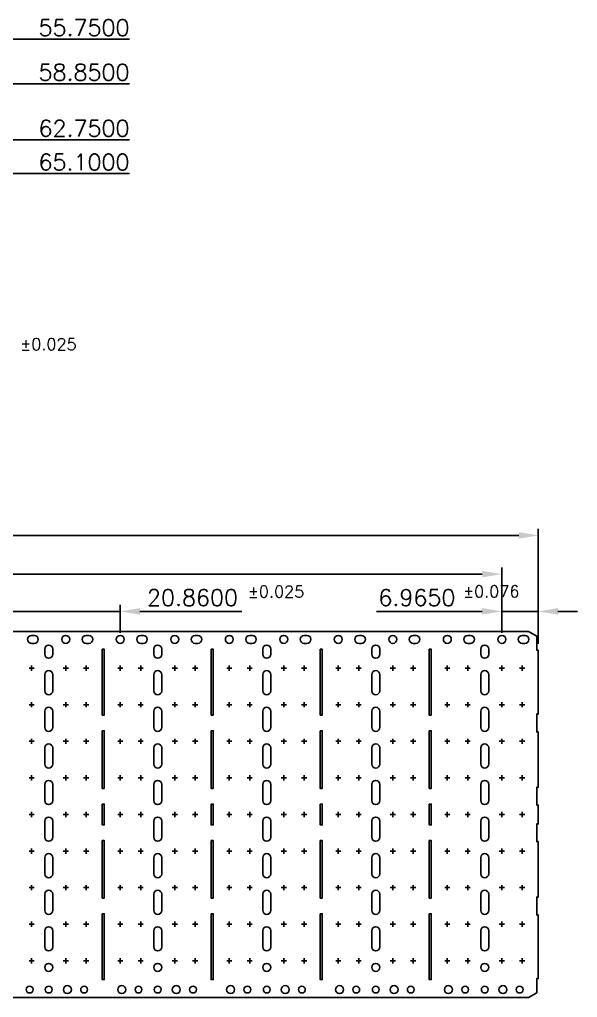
# Model space of a CAD drawing. Extents: x -357 to 49, y -247 to 73.
# Drawn here: x -226.2 to -140.8, y -234.9 to -85.2 of the extents above; entities that cross this region are included whole.
import ezdxf
from ezdxf.enums import TextEntityAlignment as Align
from ezdxf.lldxf.tags import DXFTag

# ---------------------------------------------------------------- set-up
doc = ezdxf.new("R2010")
doc.units = 0
doc.header["$LTSCALE"] = 20
doc.header["$MEASUREMENT"] = 0
doc.layers.add('CEN', color=1, linetype='CENTER')
doc.layers.add('DIM', color=161, linetype='Continuous')
doc.layers.add('LF', color=7, linetype='Continuous', lineweight=25)
doc.styles.add('SIMPLEX', font='SIMPLEX.shx', dxfattribs={"height": 0.05})
tags = doc.linetypes.add('CENTER', pattern=[2, 1.25, -0.25, 0.25, -0.25]).pattern_tags.tags
tags[10:11] = [DXFTag(74, 4), DXFTag(75, 0), DXFTag(340, '0'), DXFTag(46, 1.0), DXFTag(50, 0.0), DXFTag(44, 0.0), DXFTag(45, 0.0)]
tags[8:9] = [DXFTag(74, 4), DXFTag(75, 0), DXFTag(340, '0'), DXFTag(46, 1.0), DXFTag(50, 0.0), DXFTag(44, 0.0), DXFTag(45, 0.0)]
tags[6:7] = [DXFTag(74, 4), DXFTag(75, 0), DXFTag(340, '0'), DXFTag(46, 1.0), DXFTag(50, 0.0), DXFTag(44, 0.0), DXFTag(45, 0.0)]
tags[4:5] = [DXFTag(74, 4), DXFTag(75, 0), DXFTag(340, '0'), DXFTag(46, 1.0), DXFTag(50, 0.0), DXFTag(44, 0.0), DXFTag(45, 0.0)]

msp = doc.modelspace()

# ---------------------------------------------------------------- linework, layer by layer
at = {"layer": 'CEN'}
for p, q in [((-224.7, -184.49), (-223.9, -184.49)), ((-224.3, -184.89), (-224.3, -184.09)), ((-218.68, -184.49), (-219.48, -184.49)), ((-219.08, -184.89), (-219.08, -184.09)), ((-216.36, -184.49), (-215.56, -184.49)), ((-215.96, -184.89), (-215.96, -184.09)), ((-210.33, -184.49), (-211.13, -184.49)), ((-210.73, -184.89), (-210.73, -184.09)), ((-208.01, -184.49), (-207.21, -184.49)), ((-207.61, -184.89), (-207.61, -184.09)), ((-201.99, -184.49), (-202.79, -184.49)), ((-202.39, -184.89), (-202.39, -184.09)), ((-199.67, -184.49), (-198.87, -184.49)), ((-199.27, -184.89), (-199.27, -184.09)), ((-193.64, -184.49), (-194.44, -184.49)), ((-194.04, -184.89), (-194.04, -184.09)), ((-191.32, -184.49), (-190.52, -184.49)), ((-190.92, -184.89), (-190.92, -184.09)), ((-185.3, -184.49), (-186.1, -184.49)), ((-185.7, -184.89), (-185.7, -184.09)), ((-182.98, -184.49), (-182.18, -184.49)), ((-182.58, -184.89), (-182.58, -184.09)), ((-176.96, -184.49), (-177.76, -184.49)), ((-177.36, -184.89), (-177.36, -184.09)), ((-174.64, -184.49), (-173.84, -184.49)), ((-174.24, -184.89), (-174.24, -184.09)), ((-168.61, -184.49), (-169.41, -184.49)), ((-169.01, -184.89), (-169.01, -184.09)), ((-166.29, -184.49), (-165.49, -184.49)), ((-165.89, -184.89), (-165.89, -184.09)), ((-160.27, -184.49), (-161.07, -184.49)), ((-160.67, -184.89), (-160.67, -184.09)), ((-157.95, -184.49), (-157.15, -184.49)), ((-157.55, -184.89), (-157.55, -184.09)), ((-151.92, -184.49), (-152.72, -184.49)), ((-152.32, -184.89), (-152.32, -184.09)), ((-149.6, -184.49), (-148.8, -184.49)), ((-149.2, -184.89), (-149.2, -184.09)), ((-224.3, -190.49), (-224.3, -189.69)), ((-219.08, -190.49), (-219.08, -189.69)), ((-215.96, -190.49), (-215.96, -189.69)), ((-210.73, -190.49), (-210.73, -189.69)), ((-207.61, -190.49), (-207.61, -189.69)), ((-202.39, -190.49), (-202.39, -189.69)), ((-199.27, -190.49), (-199.27, -189.69)), ((-194.04, -190.49), (-194.04, -189.69)), ((-190.92, -190.49), (-190.92, -189.69)), ((-185.7, -190.49), (-185.7, -189.69)), ((-182.58, -190.49), (-182.58, -189.69)), ((-177.36, -190.49), (-177.36, -189.69)), ((-174.24, -190.49), (-174.24, -189.69)), ((-169.01, -190.49), (-169.01, -189.69)), ((-165.89, -190.49), (-165.89, -189.69)), ((-160.67, -190.49), (-160.67, -189.69)), ((-157.55, -190.49), (-157.55, -189.69)), ((-152.32, -190.49), (-152.32, -189.69)), ((-149.2, -190.49), (-149.2, -189.69)), ((-224.7, -190.09), (-223.9, -190.09)), ((-218.68, -190.09), (-219.48, -190.09)), ((-216.36, -190.09), (-215.56, -190.09)), ((-210.33, -190.09), (-211.13, -190.09)), ((-208.01, -190.09), (-207.21, -190.09)), ((-201.99, -190.09), (-202.79, -190.09)), ((-199.67, -190.09), (-198.87, -190.09)), ((-193.64, -190.09), (-194.44, -190.09)), ((-191.32, -190.09), (-190.52, -190.09)), ((-185.3, -190.09), (-186.1, -190.09)), ((-182.98, -190.09), (-182.18, -190.09)), ((-176.96, -190.09), (-177.76, -190.09)), ((-174.64, -190.09), (-173.84, -190.09)), ((-168.61, -190.09), (-169.41, -190.09)), ((-166.29, -190.09), (-165.49, -190.09)), ((-160.27, -190.09), (-161.07, -190.09)), ((-157.95, -190.09), (-157.15, -190.09)), ((-151.92, -190.09), (-152.72, -190.09)), ((-149.6, -190.09), (-148.8, -190.09)), ((-224.7, -195.69), (-223.9, -195.69)), ((-224.3, -196.09), (-224.3, -195.29)), ((-218.68, -195.69), (-219.48, -195.69)), ((-219.08, -196.09), (-219.08, -195.29)), ((-216.36, -195.69), (-215.56, -195.69)), ((-215.96, -196.09), (-215.96, -195.29)), ((-210.33, -195.69), (-211.13, -195.69)), ((-210.73, -196.09), (-210.73, -195.29)), ((-208.01, -195.69), (-207.21, -195.69)), ((-207.61, -196.09), (-207.61, -195.29)), ((-201.99, -195.69), (-202.79, -195.69)), ((-202.39, -196.09), (-202.39, -195.29)), ((-199.67, -195.69), (-198.87, -195.69)), ((-199.27, -196.09), (-199.27, -195.29)), ((-193.64, -195.69), (-194.44, -195.69)), ((-194.04, -196.09), (-194.04, -195.29)), ((-191.32, -195.69), (-190.52, -195.69)), ((-190.92, -196.09), (-190.92, -195.29)), ((-185.3, -195.69), (-186.1, -195.69)), ((-185.7, -196.09), (-185.7, -195.29)), ((-182.98, -195.69), (-182.18, -195.69)), ((-182.58, -196.09), (-182.58, -195.29)), ((-176.96, -195.69), (-177.76, -195.69)), ((-177.36, -196.09), (-177.36, -195.29)), ((-174.64, -195.69), (-173.84, -195.69)), ((-174.24, -196.09), (-174.24, -195.29)), ((-168.61, -195.69), (-169.41, -195.69)), ((-169.01, -196.09), (-169.01, -195.29)), ((-166.29, -195.69), (-165.49, -195.69)), ((-165.89, -196.09), (-165.89, -195.29)), ((-160.27, -195.69), (-161.07, -195.69)), ((-160.67, -196.09), (-160.67, -195.29)), ((-157.95, -195.69), (-157.15, -195.69)), ((-157.55, -196.09), (-157.55, -195.29)), ((-151.92, -195.69), (-152.72, -195.69)), ((-152.32, -196.09), (-152.32, -195.29)), ((-149.6, -195.69), (-148.8, -195.69)), ((-149.2, -196.09), (-149.2, -195.29)), ((-224.7, -201.29), (-223.9, -201.29)), ((-224.3, -201.69), (-224.3, -200.89)), ((-218.68, -201.29), (-219.48, -201.29)), ((-219.08, -201.69), (-219.08, -200.89)), ((-216.36, -201.29), (-215.56, -201.29)), ((-215.96, -201.69), (-215.96, -200.89)), ((-210.33, -201.29), (-211.13, -201.29)), ((-210.73, -201.69), (-210.73, -200.89)), ((-208.01, -201.29), (-207.21, -201.29)), ((-207.61, -201.69), (-207.61, -200.89)), ((-201.99, -201.29), (-202.79, -201.29)), ((-202.39, -201.69), (-202.39, -200.89)), ((-199.67, -201.29), (-198.87, -201.29)), ((-199.27, -201.69), (-199.27, -200.89)), ((-193.64, -201.29), (-194.44, -201.29)), ((-194.04, -201.69), (-194.04, -200.89)), ((-191.32, -201.29), (-190.52, -201.29)), ((-190.92, -201.69), (-190.92, -200.89)), ((-185.3, -201.29), (-186.1, -201.29)), ((-185.7, -201.69), (-185.7, -200.89)), ((-182.98, -201.29), (-182.18, -201.29)), ((-182.58, -201.69), (-182.58, -200.89)), ((-176.96, -201.29), (-177.76, -201.29)), ((-177.36, -201.69), (-177.36, -200.89)), ((-174.64, -201.29), (-173.84, -201.29)), ((-174.24, -201.69), (-174.24, -200.89)), ((-168.61, -201.29), (-169.41, -201.29)), ((-169.01, -201.69), (-169.01, -200.89)), ((-166.29, -201.29), (-165.49, -201.29)), ((-165.89, -201.69), (-165.89, -200.89)), ((-160.27, -201.29), (-161.07, -201.29)), ((-160.67, -201.69), (-160.67, -200.89)), ((-157.95, -201.29), (-157.15, -201.29)), ((-157.55, -201.69), (-157.55, -200.89)), ((-151.92, -201.29), (-152.72, -201.29)), ((-152.32, -201.69), (-152.32, -200.89)), ((-149.6, -201.29), (-148.8, -201.29)), ((-149.2, -201.69), (-149.2, -200.89)), ((-224.3, -207.29), (-224.3, -206.49)), ((-219.08, -207.29), (-219.08, -206.49)), ((-215.96, -207.29), (-215.96, -206.49)), ((-210.73, -207.29), (-210.73, -206.49)), ((-207.61, -207.29), (-207.61, -206.49)), ((-202.39, -207.29), (-202.39, -206.49)), ((-199.27, -207.29), (-199.27, -206.49)), ((-194.04, -207.29), (-194.04, -206.49)), ((-190.92, -207.29), (-190.92, -206.49)), ((-185.7, -207.29), (-185.7, -206.49)), ((-182.58, -207.29), (-182.58, -206.49)), ((-177.36, -207.29), (-177.36, -206.49)), ((-174.24, -207.29), (-174.24, -206.49)), ((-169.01, -207.29), (-169.01, -206.49)), ((-165.89, -207.29), (-165.89, -206.49)), ((-160.67, -207.29), (-160.67, -206.49)), ((-157.55, -207.29), (-157.55, -206.49)), ((-152.32, -207.29), (-152.32, -206.49)), ((-149.2, -207.29), (-149.2, -206.49)), ((-224.7, -206.89), (-223.9, -206.89)), ((-218.68, -206.89), (-219.48, -206.89)), ((-216.36, -206.89), (-215.56, -206.89)), ((-210.33, -206.89), (-211.13, -206.89)), ((-208.01, -206.89), (-207.21, -206.89)), ((-201.99, -206.89), (-202.79, -206.89)), ((-199.67, -206.89), (-198.87, -206.89)), ((-193.64, -206.89), (-194.44, -206.89)), ((-191.32, -206.89), (-190.52, -206.89)), ((-185.3, -206.89), (-186.1, -206.89)), ((-182.98, -206.89), (-182.18, -206.89)), ((-176.96, -206.89), (-177.76, -206.89)), ((-174.64, -206.89), (-173.84, -206.89)), ((-168.61, -206.89), (-169.41, -206.89)), ((-166.29, -206.89), (-165.49, -206.89)), ((-160.27, -206.89), (-161.07, -206.89)), ((-157.95, -206.89), (-157.15, -206.89)), ((-151.92, -206.89), (-152.72, -206.89)), ((-149.6, -206.89), (-148.8, -206.89)), ((-224.7, -212.49), (-223.9, -212.49)), ((-224.3, -212.89), (-224.3, -212.09)), ((-218.68, -212.49), (-219.48, -212.49)), ((-219.08, -212.89), (-219.08, -212.09)), ((-216.36, -212.49), (-215.56, -212.49)), ((-215.96, -212.89), (-215.96, -212.09)), ((-210.33, -212.49), (-211.13, -212.49)), ((-210.73, -212.89), (-210.73, -212.09)), ((-208.01, -212.49), (-207.21, -212.49)), ((-207.61, -212.89), (-207.61, -212.09)), ((-201.99, -212.49), (-202.79, -212.49)), ((-202.39, -212.89), (-202.39, -212.09)), ((-199.67, -212.49), (-198.87, -212.49)), ((-199.27, -212.89), (-199.27, -212.09)), ((-193.64, -212.49), (-194.44, -212.49)), ((-194.04, -212.89), (-194.04, -212.09)), ((-191.32, -212.49), (-190.52, -212.49)), ((-190.92, -212.89), (-190.92, -212.09)), ((-185.3, -212.49), (-186.1, -212.49)), ((-185.7, -212.89), (-185.7, -212.09)), ((-182.98, -212.49), (-182.18, -212.49)), ((-182.58, -212.89), (-182.58, -212.09)), ((-176.96, -212.49), (-177.76, -212.49)), ((-177.36, -212.89), (-177.36, -212.09)), ((-174.64, -212.49), (-173.84, -212.49)), ((-174.24, -212.89), (-174.24, -212.09)), ((-168.61, -212.49), (-169.41, -212.49)), ((-169.01, -212.89), (-169.01, -212.09)), ((-166.29, -212.49), (-165.49, -212.49)), ((-165.89, -212.89), (-165.89, -212.09)), ((-160.27, -212.49), (-161.07, -212.49)), ((-160.67, -212.89), (-160.67, -212.09)), ((-157.95, -212.49), (-157.15, -212.49)), ((-157.55, -212.89), (-157.55, -212.09)), ((-151.92, -212.49), (-152.72, -212.49)), ((-152.32, -212.89), (-152.32, -212.09)), ((-149.6, -212.49), (-148.8, -212.49)), ((-149.2, -212.89), (-149.2, -212.09)), ((-224.7, -218.09), (-223.9, -218.09)), ((-224.3, -218.49), (-224.3, -217.69)), ((-218.68, -218.09), (-219.48, -218.09)), ((-219.08, -218.49), (-219.08, -217.69)), ((-216.36, -218.09), (-215.56, -218.09)), ((-215.96, -218.49), (-215.96, -217.69)), ((-210.33, -218.09), (-211.13, -218.09)), ((-210.73, -218.49), (-210.73, -217.69)), ((-208.01, -218.09), (-207.21, -218.09)), ((-207.61, -218.49), (-207.61, -217.69)), ((-201.99, -218.09), (-202.79, -218.09)), ((-202.39, -218.49), (-202.39, -217.69)), ((-199.67, -218.09), (-198.87, -218.09)), ((-199.27, -218.49), (-199.27, -217.69)), ((-193.64, -218.09), (-194.44, -218.09)), ((-194.04, -218.49), (-194.04, -217.69)), ((-191.32, -218.09), (-190.52, -218.09)), ((-190.92, -218.49), (-190.92, -217.69)), ((-185.3, -218.09), (-186.1, -218.09)), ((-185.7, -218.49), (-185.7, -217.69)), ((-182.98, -218.09), (-182.18, -218.09)), ((-182.58, -218.49), (-182.58, -217.69)), ((-176.96, -218.09), (-177.76, -218.09)), ((-177.36, -218.49), (-177.36, -217.69)), ((-174.64, -218.09), (-173.84, -218.09)), ((-174.24, -218.49), (-174.24, -217.69)), ((-168.61, -218.09), (-169.41, -218.09)), ((-169.01, -218.49), (-169.01, -217.69)), ((-166.29, -218.09), (-165.49, -218.09)), ((-165.89, -218.49), (-165.89, -217.69)), ((-160.27, -218.09), (-161.07, -218.09)), ((-160.67, -218.49), (-160.67, -217.69)), ((-157.95, -218.09), (-157.15, -218.09)), ((-157.55, -218.49), (-157.55, -217.69)), ((-151.92, -218.09), (-152.72, -218.09)), ((-152.32, -218.49), (-152.32, -217.69)), ((-149.6, -218.09), (-148.8, -218.09)), ((-149.2, -218.49), (-149.2, -217.69)), ((-224.7, -223.69), (-223.9, -223.69)), ((-224.3, -224.09), (-224.3, -223.29)), ((-218.68, -223.69), (-219.48, -223.69)), ((-219.08, -224.09), (-219.08, -223.29)), ((-216.36, -223.69), (-215.56, -223.69)), ((-215.96, -224.09), (-215.96, -223.29)), ((-210.33, -223.69), (-211.13, -223.69)), ((-210.73, -224.09), (-210.73, -223.29)), ((-208.01, -223.69), (-207.21, -223.69)), ((-207.61, -224.09), (-207.61, -223.29)), ((-201.99, -223.69), (-202.79, -223.69)), ((-202.39, -224.09), (-202.39, -223.29)), ((-199.67, -223.69), (-198.87, -223.69)), ((-199.27, -224.09), (-199.27, -223.29)), ((-193.64, -223.69), (-194.44, -223.69)), ((-194.04, -224.09), (-194.04, -223.29)), ((-191.32, -223.69), (-190.52, -223.69)), ((-190.92, -224.09), (-190.92, -223.29)), ((-185.3, -223.69), (-186.1, -223.69)), ((-185.7, -224.09), (-185.7, -223.29)), ((-182.98, -223.69), (-182.18, -223.69)), ((-182.58, -224.09), (-182.58, -223.29)), ((-176.96, -223.69), (-177.76, -223.69)), ((-177.36, -224.09), (-177.36, -223.29)), ((-174.64, -223.69), (-173.84, -223.69)), ((-174.24, -224.09), (-174.24, -223.29)), ((-168.61, -223.69), (-169.41, -223.69)), ((-169.01, -224.09), (-169.01, -223.29)), ((-166.29, -223.69), (-165.49, -223.69)), ((-165.89, -224.09), (-165.89, -223.29)), ((-160.27, -223.69), (-161.07, -223.69)), ((-160.67, -224.09), (-160.67, -223.29)), ((-157.95, -223.69), (-157.15, -223.69)), ((-157.55, -224.09), (-157.55, -223.29)), ((-151.92, -223.69), (-152.72, -223.69)), ((-152.32, -224.09), (-152.32, -223.29)), ((-149.6, -223.69), (-148.8, -223.69)), ((-149.2, -224.09), (-149.2, -223.29)), ((-224.3, -229.69), (-224.3, -228.89)), ((-219.08, -229.69), (-219.08, -228.89)), ((-215.96, -229.69), (-215.96, -228.89)), ((-210.73, -229.69), (-210.73, -228.89)), ((-207.61, -229.69), (-207.61, -228.89)), ((-202.39, -229.69), (-202.39, -228.89)), ((-199.27, -229.69), (-199.27, -228.89)), ((-194.04, -229.69), (-194.04, -228.89)), ((-190.92, -229.69), (-190.92, -228.89)), ((-185.7, -229.69), (-185.7, -228.89)), ((-182.58, -229.69), (-182.58, -228.89)), ((-177.36, -229.69), (-177.36, -228.89)), ((-174.24, -229.69), (-174.24, -228.89)), ((-169.01, -229.69), (-169.01, -228.89)), ((-165.89, -229.69), (-165.89, -228.89)), ((-160.67, -229.69), (-160.67, -228.89)), ((-157.55, -229.69), (-157.55, -228.89)), ((-152.32, -229.69), (-152.32, -228.89)), ((-149.2, -229.69), (-149.2, -228.89)), ((-224.7, -229.29), (-223.9, -229.29)), ((-218.68, -229.29), (-219.48, -229.29)), ((-216.36, -229.29), (-215.56, -229.29)), ((-210.33, -229.29), (-211.13, -229.29)), ((-208.01, -229.29), (-207.21, -229.29)), ((-201.99, -229.29), (-202.79, -229.29)), ((-199.67, -229.29), (-198.87, -229.29)), ((-193.64, -229.29), (-194.44, -229.29)), ((-191.32, -229.29), (-190.52, -229.29)), ((-185.3, -229.29), (-186.1, -229.29)), ((-182.98, -229.29), (-182.18, -229.29)), ((-176.96, -229.29), (-177.76, -229.29)), ((-174.64, -229.29), (-173.84, -229.29)), ((-168.61, -229.29), (-169.41, -229.29)), ((-166.29, -229.29), (-165.49, -229.29)), ((-160.27, -229.29), (-161.07, -229.29)), ((-157.95, -229.29), (-157.15, -229.29)), ((-151.92, -229.29), (-152.72, -229.29)), ((-149.6, -229.29), (-148.8, -229.29))]:
    msp.add_line(p, q, dxfattribs=at)
at = {"layer": 'DIM'}
for p, q in [((-232.32, -88.24), (-209.32, -88.24)), ((-232.32, -95.06), (-209.32, -95.06)), ((-232.32, -103.64), (-209.32, -103.64)), ((-232.32, -108.81), (-209.32, -108.81)), ((-343.69, -164.18), (-149.75, -164.18)), ((-146.75, -180.77), (-146.75, -163.18)), ((-341.24, -170.11), (-155.32, -170.11)), ((-152.32, -179.09), (-152.32, -169.11)), ((-210.73, -179.09), (-210.73, -174.81)), ((-152.32, -179.09), (-152.32, -174.81)), ((-146.75, -180.77), (-146.75, -174.81)), ((-227.42, -175.81), (-210.73, -175.81)), ((-207.73, -175.81), (-192.11, -175.81)), ((-155.32, -175.81), (-171.53, -175.81)), ((-152.32, -175.81), (-146.75, -175.81)), ((-143.75, -175.81), (-140.75, -175.81))]:
    msp.add_line(p, q, dxfattribs=at)
for points in [[(-146.75, -164.18), (-149.75, -164.68), (-149.75, -163.68)], [(-152.32, -170.11), (-155.32, -170.61), (-155.32, -169.61)], [(-210.73, -175.81), (-207.73, -176.31), (-207.73, -175.31)], [(-152.32, -175.81), (-155.32, -175.31), (-155.32, -176.31)], [(-146.75, -175.81), (-143.75, -175.31), (-143.75, -176.31)]]:
    msp.add_solid(points, dxfattribs=at)
at = {"layer": 'LF'}
msp.add_lwpolyline([(-345.22, -178.89), (-148.22, -178.89), (-146.99, -179.6), (-146.99, -181.77), (-146.75, -181.77), (-146.75, -191.53), (-146.99, -191.53), (-146.99, -194.25), (-146.75, -194.25), (-146.75, -202.73), (-146.99, -202.73), (-146.99, -205.45), (-146.75, -205.45), (-146.75, -208.33), (-146.99, -208.33), (-146.99, -211.05), (-146.75, -211.05), (-146.75, -219.53), (-146.99, -219.53), (-146.99, -222.25), (-146.75, -222.25), (-146.75, -232.01), (-146.99, -232.01), (-146.99, -234.18), (-148.22, -234.89), (-345.22, -234.89)], dxfattribs=at)
for points in [[(-224.3, -179.48), (-223.89, -179.48, -1), (-223.89, -180.7), (-224.3, -180.7, -1)], [(-215.96, -179.48), (-215.55, -179.48, -1), (-215.55, -180.7), (-215.96, -180.7, -1)], [(-207.61, -179.48), (-207.21, -179.48, -1), (-207.21, -180.7), (-207.61, -180.7, -1)], [(-199.27, -179.48), (-198.86, -179.48, -1), (-198.86, -180.7), (-199.27, -180.7, -1)], [(-190.92, -179.48), (-190.52, -179.48, -1), (-190.52, -180.7), (-190.92, -180.7, -1)], [(-182.58, -179.48), (-182.17, -179.48, -1), (-182.17, -180.7), (-182.58, -180.7, -1)], [(-174.24, -179.48), (-173.83, -179.48, -1), (-173.83, -180.7), (-174.24, -180.7, -1)], [(-165.89, -179.48), (-165.49, -179.48, -1), (-165.49, -180.7), (-165.89, -180.7, -1)], [(-157.55, -179.48), (-157.14, -179.48, -1), (-157.14, -180.7), (-157.55, -180.7, -1)], [(-149.2, -179.48), (-148.8, -179.48, -1), (-148.8, -180.7), (-149.2, -180.7, -1)], [(-221.08, -181.57, 1), (-222.3, -181.57), (-222.3, -182.37, 1), (-221.08, -182.37)], [(-204.39, -181.57, 1), (-205.61, -181.57), (-205.61, -182.37, 1), (-204.39, -182.37)], [(-187.7, -181.57, 1), (-188.92, -181.57), (-188.92, -182.37, 1), (-187.7, -182.37)], [(-171.01, -181.57, 1), (-172.23, -181.57), (-172.23, -182.37, 1), (-171.01, -182.37)], [(-154.33, -181.57, 1), (-155.55, -181.57), (-155.55, -182.37, 1), (-154.33, -182.37)], [(-221.08, -185.49, 1), (-222.3, -185.49), (-222.3, -187.97, 1), (-221.08, -187.97)], [(-204.39, -185.49, 1), (-205.61, -185.49), (-205.61, -187.97, 1), (-204.39, -187.97)], [(-187.7, -185.49, 1), (-188.92, -185.49), (-188.92, -187.97, 1), (-187.7, -187.97)], [(-171.01, -185.49, 1), (-172.23, -185.49), (-172.23, -187.97, 1), (-171.01, -187.97)], [(-154.33, -185.49, 1), (-155.55, -185.49), (-155.55, -187.97, 1), (-154.33, -187.97)], [(-221.08, -191.09, 1), (-222.3, -191.09), (-222.3, -193.57, 1), (-221.08, -193.57)], [(-204.39, -191.09, 1), (-205.61, -191.09), (-205.61, -193.57, 1), (-204.39, -193.57)], [(-187.7, -191.09, 1), (-188.92, -191.09), (-188.92, -193.57, 1), (-187.7, -193.57)], [(-171.01, -191.09, 1), (-172.23, -191.09), (-172.23, -193.57, 1), (-171.01, -193.57)], [(-154.33, -191.09, 1), (-155.55, -191.09), (-155.55, -193.57, 1), (-154.33, -193.57)], [(-221.08, -196.69, 1), (-222.3, -196.69), (-222.3, -199.17, 1), (-221.08, -199.17)], [(-204.39, -196.69, 1), (-205.61, -196.69), (-205.61, -199.17, 1), (-204.39, -199.17)], [(-187.7, -196.69, 1), (-188.92, -196.69), (-188.92, -199.17, 1), (-187.7, -199.17)], [(-171.01, -196.69, 1), (-172.23, -196.69), (-172.23, -199.17, 1), (-171.01, -199.17)], [(-154.33, -196.69, 1), (-155.55, -196.69), (-155.55, -199.17, 1), (-154.33, -199.17)], [(-221.08, -202.29, 1), (-222.3, -202.29), (-222.3, -204.77, 1), (-221.08, -204.77)], [(-204.39, -202.29, 1), (-205.61, -202.29), (-205.61, -204.77, 1), (-204.39, -204.77)], [(-187.7, -202.29, 1), (-188.92, -202.29), (-188.92, -204.77, 1), (-187.7, -204.77)], [(-171.01, -202.29, 1), (-172.23, -202.29), (-172.23, -204.77, 1), (-171.01, -204.77)], [(-154.33, -202.29, 1), (-155.55, -202.29), (-155.55, -204.77, 1), (-154.33, -204.77)], [(-221.08, -207.89, 1), (-222.3, -207.89), (-222.3, -210.37, 1), (-221.08, -210.37)], [(-204.39, -207.89, 1), (-205.61, -207.89), (-205.61, -210.37, 1), (-204.39, -210.37)], [(-187.7, -207.89, 1), (-188.92, -207.89), (-188.92, -210.37, 1), (-187.7, -210.37)], [(-171.01, -207.89, 1), (-172.23, -207.89), (-172.23, -210.37, 1), (-171.01, -210.37)], [(-154.33, -207.89, 1), (-155.55, -207.89), (-155.55, -210.37, 1), (-154.33, -210.37)], [(-221.08, -213.49, 1), (-222.3, -213.49), (-222.3, -215.97, 1), (-221.08, -215.97)], [(-204.39, -213.49, 1), (-205.61, -213.49), (-205.61, -215.97, 1), (-204.39, -215.97)], [(-187.7, -213.49, 1), (-188.92, -213.49), (-188.92, -215.97, 1), (-187.7, -215.97)], [(-171.01, -213.49, 1), (-172.23, -213.49), (-172.23, -215.97, 1), (-171.01, -215.97)], [(-154.33, -213.49, 1), (-155.55, -213.49), (-155.55, -215.97, 1), (-154.33, -215.97)], [(-221.08, -219.09, 1), (-222.3, -219.09), (-222.3, -221.57, 1), (-221.08, -221.57)], [(-204.39, -219.09, 1), (-205.61, -219.09), (-205.61, -221.57, 1), (-204.39, -221.57)], [(-187.7, -219.09, 1), (-188.92, -219.09), (-188.92, -221.57, 1), (-187.7, -221.57)], [(-171.01, -219.09, 1), (-172.23, -219.09), (-172.23, -221.57, 1), (-171.01, -221.57)], [(-154.33, -219.09, 1), (-155.55, -219.09), (-155.55, -221.57, 1), (-154.33, -221.57)], [(-221.08, -224.69, 1), (-222.3, -224.69), (-222.3, -227.17, 1), (-221.08, -227.17)], [(-204.39, -224.69, 1), (-205.61, -224.69), (-205.61, -227.17, 1), (-204.39, -227.17)], [(-187.7, -224.69, 1), (-188.92, -224.69), (-188.92, -227.17, 1), (-187.7, -227.17)], [(-171.01, -224.69, 1), (-172.23, -224.69), (-172.23, -227.17, 1), (-171.01, -227.17)], [(-154.33, -224.69, 1), (-155.55, -224.69), (-155.55, -227.17, 1), (-154.33, -227.17)]]:
    msp.add_lwpolyline(points, format="xyb", close=True, dxfattribs=at)
for points in [[(-213.5, -191.69), (-213.5, -181.61), (-213.18, -181.61), (-213.18, -191.69)], [(-196.82, -191.69), (-196.82, -181.61), (-196.5, -181.61), (-196.5, -191.69)], [(-180.13, -191.69), (-180.13, -181.61), (-179.81, -181.61), (-179.81, -191.69)], [(-163.44, -191.69), (-163.44, -181.61), (-163.12, -181.61), (-163.12, -191.69)], [(-213.5, -194.09), (-213.18, -194.09), (-213.18, -202.89), (-213.5, -202.89)], [(-196.82, -194.09), (-196.5, -194.09), (-196.5, -202.89), (-196.82, -202.89)], [(-180.13, -194.09), (-179.81, -194.09), (-179.81, -202.89), (-180.13, -202.89)], [(-163.44, -194.09), (-163.12, -194.09), (-163.12, -202.89), (-163.44, -202.89)], [(-213.5, -205.29), (-213.18, -205.29), (-213.18, -208.49), (-213.5, -208.49)], [(-196.82, -205.29), (-196.5, -205.29), (-196.5, -208.49), (-196.82, -208.49)], [(-180.13, -205.29), (-179.81, -205.29), (-179.81, -208.49), (-180.13, -208.49)], [(-163.44, -205.29), (-163.12, -205.29), (-163.12, -208.49), (-163.44, -208.49)], [(-213.5, -210.89), (-213.18, -210.89), (-213.18, -219.69), (-213.5, -219.69)], [(-196.82, -210.89), (-196.5, -210.89), (-196.5, -219.69), (-196.82, -219.69)], [(-180.13, -210.89), (-179.81, -210.89), (-179.81, -219.69), (-180.13, -219.69)], [(-163.44, -210.89), (-163.12, -210.89), (-163.12, -219.69), (-163.44, -219.69)], [(-213.5, -222.09), (-213.5, -232.17), (-213.18, -232.17), (-213.18, -222.09)], [(-196.82, -222.09), (-196.82, -232.17), (-196.5, -232.17), (-196.5, -222.09)], [(-180.13, -222.09), (-180.13, -232.17), (-179.81, -232.17), (-179.81, -222.09)], [(-163.44, -222.09), (-163.44, -232.17), (-163.12, -232.17), (-163.12, -222.09)]]:
    msp.add_lwpolyline(points, close=True, dxfattribs=at)
for centre, radius in [((-219.08, -180.09), 0.61), ((-210.73, -180.09), 0.61), ((-202.39, -180.09), 0.61), ((-194.04, -180.09), 0.61), ((-185.7, -180.09), 0.61), ((-177.36, -180.09), 0.61), ((-169.01, -180.09), 0.61), ((-160.67, -180.09), 0.61), ((-152.32, -180.09), 0.61), ((-221.69, -230.29), 0.61), ((-205, -230.29), 0.61), ((-188.31, -230.29), 0.61), ((-171.62, -230.29), 0.61), ((-154.94, -230.29), 0.61), ((-224.61, -233.69), 0.52), ((-221.69, -233.69), 0.52), ((-218.83, -233.69), 0.61), ((-216.27, -233.69), 0.52), ((-210.5, -233.69), 0.61), ((-207.94, -233.69), 0.52), ((-205, -233.69), 0.52), ((-202.16, -233.69), 0.61), ((-199.6, -233.69), 0.52), ((-193.84, -233.69), 0.61), ((-191.28, -233.69), 0.52), ((-188.31, -233.69), 0.52), ((-185.49, -233.69), 0.61), ((-182.93, -233.69), 0.52), ((-177.17, -233.69), 0.61), ((-174.61, -233.69), 0.52), ((-171.62, -233.69), 0.52), ((-168.83, -233.69), 0.61), ((-166.27, -233.69), 0.52), ((-160.5, -233.69), 0.61), ((-157.94, -233.69), 0.52), ((-154.94, -233.69), 0.52), ((-152.16, -233.69), 0.61), ((-149.6, -233.69), 0.52)]:
    msp.add_circle(centre, radius, dxfattribs=at)

# ---------------------------------------------------------------- texts
at = {"layer": 'DIM', "style": 'SIMPLEX'}
for s, p in [('55.7500', (-209.32, -87.74)), ('58.8500', (-209.32, -94.56)), ('62.7500', (-209.32, -103.14)), ('65.1000', (-209.32, -108.31))]:
    msp.add_text(s, height=2.5, dxfattribs=at).set_placement(p, align=Align.RIGHT)
msp.add_text('%%P0.025', height=1.8, dxfattribs=at).set_placement((-226.05, -135.83))
at = {"layer": 'DIM', "attachment_point": 5, "style": 'SIMPLEX'}
for s, insert, char_height in [('%%P0.025', (-186.89, -172.79), 1.8), ('%%P0.076', (-153.95, -172.75), 1.8), ('20.8600', (-199.67, -173.71), 2.5), ('6.9650', (-165.32, -173.71), 2.5)]:
    msp.add_mtext(s, dxfattribs=dict(at, insert=insert, char_height=char_height))

doc.saveas('drawing.dxf')
